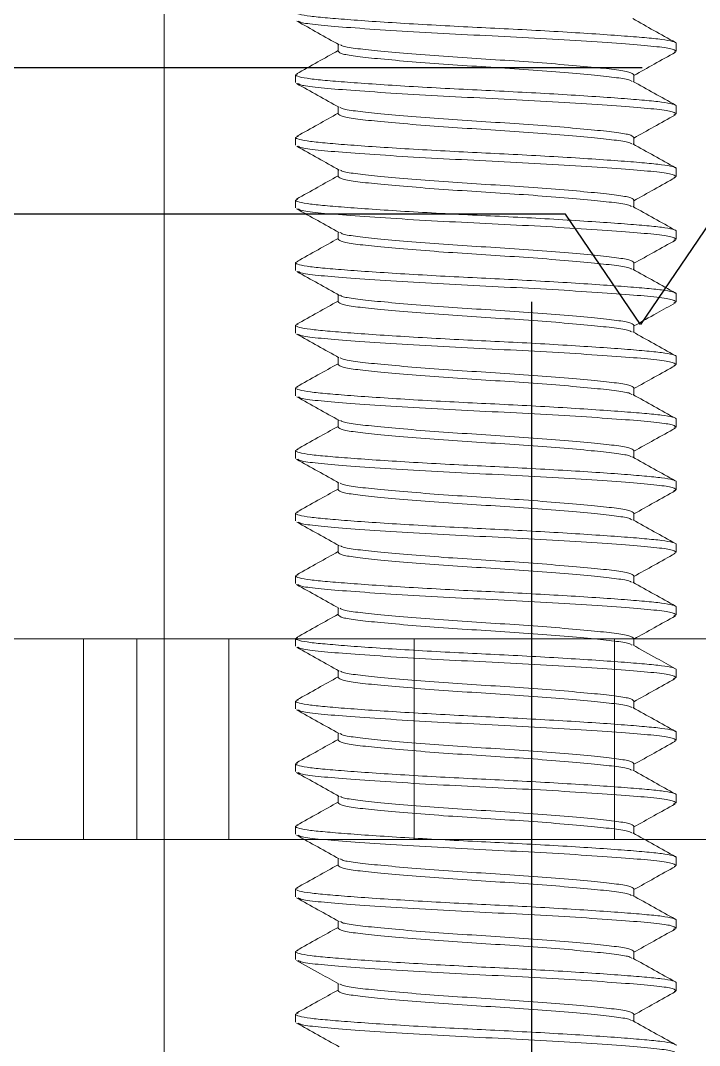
# Model space of a CAD drawing. Extents: x -82 to 113, y -82 to 93.
# Drawn here: x 27.771 to 28.11, y 70.631 to 71.142 of the extents above; entities that cross this region are included whole.
import ezdxf

# ---------------------------------------------------------------- set-up
doc = ezdxf.new("R2010")
doc.units = 0
doc.header["$MEASUREMENT"] = 0
for name, pattern in [('CENTER', [2, 1.25, -0.25, 0.25, -0.25]), ('HIDDEN', [0.375, 0.25, -0.125]), ('TRAZO_Y_PUNTO', [1, 0.5, -0.25, 0, -0.25])]:
    doc.linetypes.add(name, pattern=pattern)
doc.layers.get('0').update_dxf_attribs({"linetype": 'CONTINUOUS'})
for name, color, linetype in [('Ballons', 7, 'CONTINUOUS'), ('Cen', 1, 'CENTER'), ('DIM', 7, 'CONTINUOUS'), ('VENT', 5, 'CONTINUOUS')]:
    doc.layers.add(name, color=color, linetype=linetype)

# ---------------------------------------------------------------- blocks, each defined once
blk = doc.blocks.new('23203')
at = {"color": 7, "linetype": 'Continuous', "lineweight": 15}
blk.add_line((12.96106, 64.41369), (12.96106, 67.76369), dxfattribs=at)
blk = doc.blocks.new('hdgh')
at = {"color": 3, "linetype": 'TRAZO_Y_PUNTO'}
blk.add_line((1.22561, 0.61013), (2.11532, 0.61013), dxfattribs=at)
at = {"color": 7, "linetype": 'Continuous', "lineweight": 15}
for p, q in [((0.00011, 0.32493), (2.2757, 0.32493)), ((0.10011, 0.22493), (2.2757, 0.22493))]:
    blk.add_line(p, q, dxfattribs=at)
at = {"color": 7, "linetype": 'HIDDEN', "lineweight": 0}
for p, q in [((1.44676, 0.22493), (1.44676, 0.32493)), ((1.47334, 0.22493), (1.47334, 0.32493)), ((1.51926, 0.22493), (1.51926, 0.32493)), ((1.61176, 0.22493), (1.61176, 0.32493)), ((1.71176, 0.22493), (1.71176, 0.32493))]:
    blk.add_line(p, q, dxfattribs=at)
at = {"layer": 'Cen'}
blk.add_line((1.67047, 0.49322), (1.67047, -0.41224), dxfattribs=at)
blk = doc.blocks.new('25342')
at = {"color": 7, "linetype": 'Continuous', "lineweight": 15}
for p, q in [((1.55859, 0.095), (1.55814, 0.09388)), ((1.5625, 0.095), (1.55859, 0.095)), ((1.58984, 0.095), (1.58929, 0.09365)), ((1.59375, 0.095), (1.58984, 0.095)), ((1.62109, 0.095), (1.62063, 0.09388)), ((1.625, 0.095), (1.62109, 0.095)), ((1.65234, 0.095), (1.6518, 0.09366)), ((1.65625, 0.095), (1.65234, 0.095)), ((1.68359, 0.095), (1.68313, 0.09386)), ((1.6875, 0.095), (1.68359, 0.095)), ((1.71484, 0.095), (1.7143, 0.09367)), ((1.71875, 0.095), (1.71484, 0.095)), ((1.74609, 0.095), (1.74562, 0.09384)), ((1.75, 0.095), (1.74609, 0.095)), ((1.77734, 0.095), (1.77681, 0.0937)), ((1.78125, 0.095), (1.77734, 0.095)), ((1.80859, 0.095), (1.80811, 0.09381)), ((1.8125, 0.095), (1.80859, 0.095)), ((1.83984, 0.095), (1.83932, 0.09373)), ((1.84375, 0.095), (1.83984, 0.095)), ((1.87109, 0.095), (1.87059, 0.09378)), ((1.875, 0.095), (1.87109, 0.095)), ((1.90234, 0.095), (1.90184, 0.09377)), ((1.90625, 0.095), (1.90234, 0.095)), ((1.93359, 0.095), (1.93308, 0.09374)), ((1.9375, 0.095), (1.93359, 0.095)), ((1.96484, 0.095), (1.96436, 0.09381)), ((1.96875, 0.095), (1.96484, 0.095)), ((1.99609, 0.095), (1.99556, 0.09371)), ((2, 0.095), (1.99609, 0.095)), ((2.02734, 0.095), (2.02687, 0.09385)), ((2.03125, 0.095), (2.02734, 0.095)), ((1.54688, 0.07386), (1.5433, 0.07386)), ((1.57813, 0.07386), (1.57454, 0.07386)), ((1.60938, 0.07386), (1.6058, 0.07386)), ((1.64062, 0.07386), (1.63705, 0.07386)), ((1.67187, 0.07386), (1.6683, 0.07386)), ((1.70312, 0.07386), (1.69955, 0.07386)), ((1.73437, 0.07386), (1.7308, 0.07386)), ((1.76563, 0.07386), (1.76205, 0.07386)), ((1.79688, 0.07386), (1.79329, 0.07386)), ((1.82813, 0.07386), (1.82454, 0.07386)), ((1.85938, 0.07386), (1.85579, 0.07386)), ((1.89062, 0.07386), (1.88705, 0.07386)), ((1.92187, 0.07386), (1.9183, 0.07386)), ((1.95312, 0.07386), (1.94955, 0.07386)), ((1.98437, 0.07386), (1.9808, 0.07386)), ((2.01563, 0.07386), (2.01205, 0.07386)), ((1.55859, -0.07386), (1.56217, -0.07386)), ((1.58984, -0.07386), (1.59342, -0.07386)), ((1.62109, -0.07386), (1.62467, -0.07386)), ((1.65234, -0.07386), (1.65592, -0.07386)), ((1.68359, -0.07386), (1.68717, -0.07386)), ((1.71484, -0.07386), (1.71842, -0.07386)), ((1.74609, -0.07386), (1.74967, -0.07386)), ((1.77734, -0.07386), (1.78092, -0.07386)), ((1.80859, -0.07386), (1.81217, -0.07386)), ((1.83984, -0.07386), (1.84342, -0.07386)), ((1.87109, -0.07386), (1.87467, -0.07386)), ((1.90234, -0.07386), (1.90592, -0.07386)), ((1.93359, -0.07386), (1.93717, -0.07386)), ((1.96484, -0.07386), (1.96842, -0.07386)), ((1.99609, -0.07386), (1.99967, -0.07386)), ((2.02734, -0.07386), (2.03092, -0.07386)), ((1.54297, -0.095), (1.54688, -0.095)), ((1.5474, -0.09372), (1.54688, -0.095)), ((1.57422, -0.095), (1.57812, -0.095)), ((1.57863, -0.09376), (1.57812, -0.095)), ((1.60547, -0.095), (1.60938, -0.095)), ((1.60986, -0.09381), (1.60938, -0.095)), ((1.63672, -0.095), (1.64063, -0.095)), ((1.64116, -0.09369), (1.64063, -0.095)), ((1.66797, -0.095), (1.67187, -0.095)), ((1.67234, -0.09387), (1.67187, -0.095)), ((1.69922, -0.095), (1.70313, -0.095)), ((1.70368, -0.09365), (1.70313, -0.095)), ((1.73047, -0.095), (1.73437, -0.095)), ((1.73484, -0.09387), (1.73437, -0.095)), ((1.76172, -0.095), (1.76562, -0.095)), ((1.76617, -0.09367), (1.76562, -0.095)), ((1.79297, -0.095), (1.79688, -0.095)), ((1.79735, -0.09383), (1.79688, -0.095)), ((1.82422, -0.095), (1.82812, -0.095)), ((1.82864, -0.09373), (1.82812, -0.095)), ((1.85547, -0.095), (1.85937, -0.095)), ((1.85989, -0.09375), (1.85937, -0.095)), ((1.88672, -0.095), (1.89063, -0.095)), ((1.89111, -0.09382), (1.89063, -0.095)), ((1.91797, -0.095), (1.92187, -0.095)), ((1.92241, -0.09368), (1.92187, -0.095)), ((1.94922, -0.095), (1.95313, -0.095)), ((1.95359, -0.09388), (1.95313, -0.095)), ((1.98047, -0.095), (1.98438, -0.095)), ((1.98493, -0.09365), (1.98438, -0.095)), ((2.01172, -0.095), (2.01562, -0.095)), ((2.01609, -0.09387), (2.01562, -0.095))]:
    blk.add_line(p, q, dxfattribs=at)
for points, knots in [([(1.54247, -0.09379), (1.54218, -0.09331), (1.54143, -0.09212), (1.54037, -0.08302), (1.53914, -0.0681), (1.53776, -0.04805), (1.53638, -0.02473), (1.53516, 0), (1.53393, 0.02473), (1.53255, 0.04806), (1.53117, 0.06807), (1.52995, 0.08311), (1.52872, 0.09307), (1.52781, 0.09435), (1.52734, 0.095)], [0, 0, 0, 0, 0.05586, 0.140329, 0.224797, 0.312263, 0.399728, 0.484197, 0.568666, 0.656131, 0.743597, 0.828066, 0.912534, 1, 1, 1, 1]), ([(1.54688, -0.095), (1.54618, -0.095), (1.54548, -0.09235), (1.54455, -0.08526), (1.54428, -0.08246), (1.54369, -0.07578), (1.54337, -0.07188), (1.54238, -0.05868), (1.54166, -0.04782), (1.54028, -0.02438), (1.53963, -0.01188), (1.5385, 0.01187), (1.53784, 0.02438), (1.53646, 0.04782), (1.53575, 0.05868), (1.53476, 0.07188), (1.53444, 0.07578), (1.53385, 0.08246), (1.53357, 0.08526), (1.53264, 0.09235), (1.53195, 0.095), (1.53125, 0.095)], [0, 0, 0, 0, 0.125, 0.125, 0.1875, 0.1875, 0.25, 0.25, 0.375, 0.375, 0.5, 0.5, 0.625, 0.625, 0.75, 0.75, 0.8125, 0.8125, 0.875, 0.875, 1, 1, 1, 1]), ([(1.54366, 0.0732), (1.54168, 0.07674), (1.53772, 0.08383), (1.53377, 0.09093), (1.53179, 0.09448)], [0, 0, 0, 0, 0.499681, 1, 1, 1, 1]), ([(1.55814, 0.09463), (1.55616, 0.09109), (1.5523, 0.08416), (1.54844, 0.07724), (1.54655, 0.07386)], [0, 0, 0, 0, 0.5120066, 1, 1, 1, 1]), ([(1.57371, -0.09376), (1.57342, -0.09328), (1.57268, -0.09209), (1.57162, -0.08302), (1.57039, -0.0681), (1.56901, -0.04805), (1.56763, -0.02473), (1.56641, 0), (1.56518, 0.02473), (1.5638, 0.04806), (1.56242, 0.06807), (1.5612, 0.08311), (1.55997, 0.09307), (1.55906, 0.09435), (1.55859, 0.095)], [0, 0, 0, 0, 0.055026, 0.139569, 0.224113, 0.311655, 0.399198, 0.483742, 0.568285, 0.655828, 0.743371, 0.827914, 0.912457, 1, 1, 1, 1]), ([(1.57812, -0.095), (1.57743, -0.095), (1.57673, -0.09235), (1.5758, -0.08526), (1.57553, -0.08246), (1.57494, -0.07578), (1.57462, -0.07188), (1.57363, -0.05868), (1.57291, -0.04782), (1.57153, -0.02438), (1.57088, -0.01188), (1.56975, 0.01187), (1.56909, 0.02438), (1.56771, 0.04782), (1.567, 0.05868), (1.56601, 0.07188), (1.56569, 0.07578), (1.5651, 0.08246), (1.56482, 0.08526), (1.56389, 0.09235), (1.5632, 0.095), (1.5625, 0.095)], [0, 0, 0, 0, 0.125, 0.125, 0.1875, 0.1875, 0.25, 0.25, 0.375, 0.375, 0.5, 0.5, 0.625, 0.625, 0.75, 0.75, 0.8125, 0.8125, 0.875, 0.875, 1, 1, 1, 1]), ([(1.57482, 0.07337), (1.57284, 0.07691), (1.56888, 0.084), (1.56493, 0.09109), (1.56296, 0.09463)], [0, 0, 0, 0, 0.499722, 1, 1, 1, 1]), ([(1.58929, 0.09447), (1.58732, 0.09092), (1.58349, 0.08405), (1.57965, 0.07718), (1.5778, 0.07386)], [0, 0, 0, 0, 0.516294, 1, 1, 1, 1]), ([(1.60496, -0.09375), (1.60467, -0.09328), (1.60393, -0.09209), (1.60287, -0.08302), (1.60164, -0.0681), (1.60026, -0.04805), (1.59888, -0.02473), (1.59766, 0), (1.59643, 0.02473), (1.59505, 0.04806), (1.59367, 0.06807), (1.59245, 0.08311), (1.59122, 0.09307), (1.59031, 0.09435), (1.58984, 0.095)], [0, 0, 0, 0, 0.054973, 0.139521, 0.224069, 0.311617, 0.399165, 0.483713, 0.568261, 0.655808, 0.743356, 0.827904, 0.912452, 1, 1, 1, 1]), ([(1.60938, -0.095), (1.60868, -0.095), (1.60798, -0.09235), (1.60705, -0.08526), (1.60678, -0.08246), (1.60619, -0.07578), (1.60587, -0.07188), (1.60488, -0.05868), (1.60416, -0.04782), (1.60278, -0.02438), (1.60213, -0.01188), (1.601, 0.01187), (1.60034, 0.02438), (1.59896, 0.04782), (1.59825, 0.05868), (1.59726, 0.07188), (1.59694, 0.07578), (1.59635, 0.08246), (1.59607, 0.08526), (1.59514, 0.09235), (1.59445, 0.095), (1.59375, 0.095)], [0, 0, 0, 0, 0.125, 0.125, 0.1875, 0.1875, 0.25, 0.25, 0.375, 0.375, 0.5, 0.5, 0.625, 0.625, 0.75, 0.75, 0.8125, 0.8125, 0.875, 0.875, 1, 1, 1, 1]), ([(1.60616, 0.07321), (1.60418, 0.07675), (1.60022, 0.08383), (1.59628, 0.09092), (1.5943, 0.09447)], [0, 0, 0, 0, 0.499725, 1, 1, 1, 1]), ([(1.62064, 0.09463), (1.61866, 0.09108), (1.6148, 0.08416), (1.61093, 0.07724), (1.60905, 0.07386)], [0, 0, 0, 0, 0.512242, 1, 1, 1, 1]), ([(1.63623, -0.0938), (1.63593, -0.09332), (1.63519, -0.09212), (1.63412, -0.08302), (1.63289, -0.0681), (1.63151, -0.04805), (1.63013, -0.02473), (1.62891, 0), (1.62768, 0.02473), (1.6263, 0.04806), (1.62492, 0.06807), (1.6237, 0.08311), (1.62247, 0.09307), (1.62156, 0.09435), (1.62109, 0.095)], [0, 0, 0, 0, 0.0561147, 0.1405606, 0.2250065, 0.3124485, 0.3998904, 0.4843364, 0.5687823, 0.6562242, 0.7436662, 0.8281121, 0.912558, 1, 1, 1, 1]), ([(1.64063, -0.095), (1.63993, -0.095), (1.63923, -0.09235), (1.6383, -0.08526), (1.63803, -0.08246), (1.63744, -0.07578), (1.63712, -0.07188), (1.63613, -0.05868), (1.63541, -0.04782), (1.63403, -0.02438), (1.63338, -0.01188), (1.63225, 0.01187), (1.63159, 0.02438), (1.63021, 0.04782), (1.6295, 0.05868), (1.62851, 0.07188), (1.62819, 0.07578), (1.6276, 0.08246), (1.62732, 0.08526), (1.62639, 0.09235), (1.6257, 0.095), (1.625, 0.095)], [0, 0, 0, 0, 0.125, 0.125, 0.1875, 0.1875, 0.25, 0.25, 0.375, 0.375, 0.5, 0.5, 0.625, 0.625, 0.75, 0.75, 0.8125, 0.8125, 0.875, 0.875, 1, 1, 1, 1]), ([(1.63733, 0.07334), (1.63536, 0.07689), (1.6314, 0.08398), (1.62744, 0.09107), (1.62547, 0.09462)], [0, 0, 0, 0, 0.499686, 1, 1, 1, 1]), ([(1.6518, 0.09447), (1.64982, 0.09093), (1.64599, 0.08405), (1.64216, 0.07718), (1.6403, 0.07386)], [0, 0, 0, 0, 0.515855, 1, 1, 1, 1]), ([(1.66744, -0.09372), (1.66716, -0.09325), (1.66642, -0.09206), (1.66537, -0.08302), (1.66414, -0.0681), (1.66276, -0.04805), (1.66138, -0.02473), (1.66016, 0), (1.65893, 0.02473), (1.65755, 0.04806), (1.65617, 0.06807), (1.65495, 0.08311), (1.65372, 0.09307), (1.65281, 0.09435), (1.65234, 0.095)], [0, 0, 0, 0, 0.0541, 0.138726, 0.223353, 0.310981, 0.39861, 0.483236, 0.567862, 0.655491, 0.743119, 0.827745, 0.912371, 1, 1, 1, 1]), ([(1.67187, -0.095), (1.67118, -0.095), (1.67048, -0.09235), (1.66955, -0.08526), (1.66928, -0.08246), (1.66869, -0.07578), (1.66837, -0.07188), (1.66738, -0.05868), (1.66666, -0.04782), (1.66528, -0.02438), (1.66463, -0.01188), (1.6635, 0.01187), (1.66284, 0.02438), (1.66146, 0.04782), (1.66075, 0.05868), (1.65976, 0.07188), (1.65944, 0.07578), (1.65885, 0.08246), (1.65857, 0.08526), (1.65764, 0.09235), (1.65695, 0.095), (1.65625, 0.095)], [0, 0, 0, 0, 0.125, 0.125, 0.1875, 0.1875, 0.25, 0.25, 0.375, 0.375, 0.5, 0.5, 0.625, 0.625, 0.75, 0.75, 0.8125, 0.8125, 0.875, 0.875, 1, 1, 1, 1]), ([(1.66863, 0.07325), (1.66666, 0.07679), (1.66271, 0.08387), (1.65876, 0.09095), (1.65679, 0.0945)], [0, 0, 0, 0, 0.499759, 1, 1, 1, 1]), ([(1.68313, 0.09462), (1.68115, 0.09107), (1.6773, 0.08415), (1.67343, 0.07723), (1.67155, 0.07386)], [0, 0, 0, 0, 0.512645, 1, 1, 1, 1]), ([(1.69874, -0.09384), (1.69844, -0.09335), (1.69769, -0.09215), (1.69662, -0.08303), (1.69539, -0.0681), (1.69401, -0.04805), (1.69263, -0.02473), (1.69141, 0), (1.69018, 0.02473), (1.6888, 0.04806), (1.68742, 0.06807), (1.6862, 0.08311), (1.68497, 0.09307), (1.68406, 0.09435), (1.68359, 0.095)], [0, 0, 0, 0, 0.0570385, 0.1414018, 0.2257651, 0.3131214, 0.4004778, 0.4848411, 0.5692044, 0.6565607, 0.7439171, 0.8282804, 0.9126436, 1, 1, 1, 1]), ([(1.70313, -0.095), (1.70243, -0.095), (1.70173, -0.09235), (1.7008, -0.08526), (1.70053, -0.08246), (1.69994, -0.07578), (1.69962, -0.07188), (1.69863, -0.05868), (1.69791, -0.04782), (1.69653, -0.02438), (1.69588, -0.01188), (1.69475, 0.01187), (1.69409, 0.02438), (1.69271, 0.04782), (1.692, 0.05868), (1.69101, 0.07188), (1.69069, 0.07578), (1.6901, 0.08246), (1.68982, 0.08526), (1.68889, 0.09235), (1.6882, 0.095), (1.6875, 0.095)], [0, 0, 0, 0, 0.125, 0.125, 0.1875, 0.1875, 0.25, 0.25, 0.375, 0.375, 0.5, 0.5, 0.625, 0.625, 0.75, 0.75, 0.8125, 0.8125, 0.875, 0.875, 1, 1, 1, 1]), ([(1.69987, 0.07329), (1.69789, 0.07683), (1.69392, 0.08393), (1.68997, 0.09102), (1.68799, 0.09458)], [0, 0, 0, 0, 0.499662, 1, 1, 1, 1]), ([(1.7143, 0.09448), (1.71233, 0.09094), (1.70849, 0.08406), (1.70466, 0.07719), (1.7028, 0.07386)], [0, 0, 0, 0, 0.515411, 1, 1, 1, 1]), ([(1.72993, -0.09369), (1.72965, -0.09323), (1.72892, -0.09204), (1.72787, -0.08301), (1.72664, -0.0681), (1.72526, -0.04805), (1.72388, -0.02473), (1.72266, 0), (1.72143, 0.02473), (1.72005, 0.04806), (1.71867, 0.06807), (1.71745, 0.08311), (1.71622, 0.09307), (1.71531, 0.09435), (1.71484, 0.095)], [0, 0, 0, 0, 0.053354, 0.138047, 0.22274, 0.310437, 0.398135, 0.482828, 0.567521, 0.655219, 0.742916, 0.827609, 0.912302, 1, 1, 1, 1]), ([(1.73437, -0.095), (1.73368, -0.095), (1.73298, -0.09235), (1.73205, -0.08526), (1.73178, -0.08246), (1.73119, -0.07578), (1.73087, -0.07188), (1.72988, -0.05868), (1.72916, -0.04782), (1.72778, -0.02438), (1.72713, -0.01188), (1.726, 0.01187), (1.72534, 0.02438), (1.72396, 0.04782), (1.72325, 0.05868), (1.72226, 0.07188), (1.72194, 0.07578), (1.72135, 0.08246), (1.72107, 0.08526), (1.72014, 0.09235), (1.71945, 0.095), (1.71875, 0.095)], [0, 0, 0, 0, 0.125, 0.125, 0.1875, 0.1875, 0.25, 0.25, 0.375, 0.375, 0.5, 0.5, 0.625, 0.625, 0.75, 0.75, 0.8125, 0.8125, 0.875, 0.875, 1, 1, 1, 1]), ([(1.7311, 0.07332), (1.72887, 0.0773), (1.72492, 0.08438), (1.72098, 0.09146), (1.71925, 0.09456)], [0, 0, 0, 0, 0.562532, 1, 1, 1, 1]), ([(1.74562, 0.09461), (1.74364, 0.09106), (1.73979, 0.08414), (1.73593, 0.07723), (1.73405, 0.07386)], [0, 0, 0, 0, 0.513181, 1, 1, 1, 1]), ([(1.76125, -0.09386), (1.76095, -0.09338), (1.76019, -0.09217), (1.75912, -0.08303), (1.75789, -0.0681), (1.75651, -0.04805), (1.75513, -0.02473), (1.75391, 0), (1.75268, 0.02473), (1.7513, 0.04806), (1.74992, 0.06807), (1.7487, 0.08311), (1.74747, 0.09307), (1.74656, 0.09435), (1.74609, 0.095)], [0, 0, 0, 0, 0.057688, 0.141993, 0.226298, 0.313594, 0.400891, 0.485196, 0.569501, 0.656797, 0.744093, 0.828399, 0.912704, 1, 1, 1, 1]), ([(1.76562, -0.095), (1.76493, -0.095), (1.76423, -0.09235), (1.7633, -0.08526), (1.76303, -0.08246), (1.76244, -0.07578), (1.76212, -0.07188), (1.76113, -0.05868), (1.76041, -0.04782), (1.75903, -0.02438), (1.75838, -0.01188), (1.75725, 0.01187), (1.75659, 0.02438), (1.75521, 0.04782), (1.7545, 0.05868), (1.75351, 0.07188), (1.75319, 0.07578), (1.7526, 0.08246), (1.75232, 0.08526), (1.75139, 0.09235), (1.7507, 0.095), (1.75, 0.095)], [0, 0, 0, 0, 0.125, 0.125, 0.1875, 0.1875, 0.25, 0.25, 0.375, 0.375, 0.5, 0.5, 0.625, 0.625, 0.75, 0.75, 0.8125, 0.8125, 0.875, 0.875, 1, 1, 1, 1]), ([(1.7624, 0.07323), (1.76042, 0.07677), (1.75646, 0.08387), (1.7525, 0.09097), (1.75052, 0.09452)], [0, 0, 0, 0, 0.499658, 1, 1, 1, 1]), ([(1.77681, 0.0945), (1.77484, 0.09096), (1.771, 0.08407), (1.76716, 0.0772), (1.7653, 0.07386)], [0, 0, 0, 0, 0.5147947, 1, 1, 1, 1]), ([(1.79242, -0.09367), (1.79214, -0.09321), (1.79142, -0.09202), (1.79037, -0.08301), (1.78914, -0.0681), (1.78776, -0.04805), (1.78638, -0.02473), (1.78516, 0), (1.78393, 0.02473), (1.78255, 0.04806), (1.78117, 0.06807), (1.77995, 0.08311), (1.77872, 0.09307), (1.77781, 0.09435), (1.77734, 0.095)], [0, 0, 0, 0, 0.0528, 0.137543, 0.222285, 0.310034, 0.397783, 0.482526, 0.567268, 0.655017, 0.742766, 0.827509, 0.912251, 1, 1, 1, 1]), ([(1.79688, -0.095), (1.79618, -0.095), (1.79548, -0.09235), (1.79455, -0.08526), (1.79428, -0.08246), (1.79369, -0.07578), (1.79337, -0.07188), (1.79238, -0.05868), (1.79166, -0.04782), (1.79028, -0.02438), (1.78963, -0.01188), (1.7885, 0.01187), (1.78784, 0.02438), (1.78646, 0.04782), (1.78575, 0.05868), (1.78476, 0.07188), (1.78444, 0.07578), (1.78385, 0.08246), (1.78357, 0.08526), (1.78264, 0.09235), (1.78195, 0.095), (1.78125, 0.095)], [0, 0, 0, 0, 0.125, 0.125, 0.1875, 0.1875, 0.25, 0.25, 0.375, 0.375, 0.5, 0.5, 0.625, 0.625, 0.75, 0.75, 0.8125, 0.8125, 0.875, 0.875, 1, 1, 1, 1]), ([(1.79357, 0.07337), (1.79159, 0.0769), (1.78764, 0.08399), (1.78369, 0.09107), (1.78172, 0.09461)], [0, 0, 0, 0, 0.499755, 1, 1, 1, 1]), ([(1.80811, 0.09459), (1.80613, 0.09104), (1.80228, 0.08413), (1.79842, 0.07722), (1.79655, 0.07386)], [0, 0, 0, 0, 0.5138232, 1, 1, 1, 1]), ([(1.82376, -0.09388), (1.82345, -0.09339), (1.8227, -0.09218), (1.82162, -0.08303), (1.82039, -0.0681), (1.81901, -0.04805), (1.81763, -0.02473), (1.81641, 0), (1.81518, 0.02473), (1.8138, 0.04806), (1.81242, 0.06807), (1.8112, 0.08311), (1.80997, 0.09307), (1.80906, 0.09435), (1.80859, 0.095)], [0, 0, 0, 0, 0.058057, 0.142329, 0.226601, 0.313863, 0.401125, 0.485397, 0.569669, 0.656932, 0.744194, 0.828466, 0.912738, 1, 1, 1, 1]), ([(1.82812, -0.095), (1.82743, -0.095), (1.82673, -0.09235), (1.8258, -0.08526), (1.82553, -0.08246), (1.82494, -0.07578), (1.82462, -0.07188), (1.82363, -0.05868), (1.82291, -0.04782), (1.82153, -0.02438), (1.82088, -0.01188), (1.81975, 0.01187), (1.81909, 0.02438), (1.81771, 0.04782), (1.817, 0.05868), (1.81601, 0.07188), (1.81569, 0.07578), (1.8151, 0.08246), (1.81482, 0.08526), (1.81389, 0.09235), (1.8132, 0.095), (1.8125, 0.095)], [0, 0, 0, 0, 0.125, 0.125, 0.1875, 0.1875, 0.25, 0.25, 0.375, 0.375, 0.5, 0.5, 0.625, 0.625, 0.75, 0.75, 0.8125, 0.8125, 0.875, 0.875, 1, 1, 1, 1]), ([(1.82491, 0.0732), (1.82294, 0.07674), (1.81898, 0.08383), (1.81502, 0.09092), (1.81305, 0.09447)], [0, 0, 0, 0, 0.4996859, 1, 1, 1, 1]), ([(1.83932, 0.09452), (1.83735, 0.09098), (1.83351, 0.08409), (1.82967, 0.0772), (1.8278, 0.07386)], [0, 0, 0, 0, 0.514038, 1, 1, 1, 1]), ([(1.85492, -0.09365), (1.85464, -0.0932), (1.85392, -0.09201), (1.85287, -0.08301), (1.85164, -0.0681), (1.85026, -0.04805), (1.84888, -0.02473), (1.84766, 0), (1.84643, 0.02473), (1.84505, 0.04806), (1.84367, 0.06807), (1.84245, 0.08311), (1.84122, 0.09307), (1.84031, 0.09435), (1.83984, 0.095)], [0, 0, 0, 0, 0.052498, 0.137268, 0.222037, 0.309814, 0.397591, 0.482361, 0.56713, 0.654907, 0.742684, 0.827454, 0.912223, 1, 1, 1, 1]), ([(1.85937, -0.095), (1.85868, -0.095), (1.85798, -0.09235), (1.85705, -0.08526), (1.85678, -0.08246), (1.85619, -0.07578), (1.85587, -0.07188), (1.85488, -0.05868), (1.85416, -0.04782), (1.85278, -0.02438), (1.85213, -0.01188), (1.851, 0.01187), (1.85034, 0.02438), (1.84896, 0.04782), (1.84825, 0.05868), (1.84726, 0.07188), (1.84694, 0.07578), (1.84635, 0.08246), (1.84607, 0.08526), (1.84514, 0.09235), (1.84445, 0.095), (1.84375, 0.095)], [0, 0, 0, 0, 0.125, 0.125, 0.1875, 0.1875, 0.25, 0.25, 0.375, 0.375, 0.5, 0.5, 0.625, 0.625, 0.75, 0.75, 0.8125, 0.8125, 0.875, 0.875, 1, 1, 1, 1]), ([(1.85607, 0.07337), (1.85409, 0.07691), (1.85013, 0.084), (1.84618, 0.09109), (1.84421, 0.09463)], [0, 0, 0, 0, 0.499718, 1, 1, 1, 1]), ([(1.87059, 0.09456), (1.86862, 0.09101), (1.86477, 0.08411), (1.86092, 0.07721), (1.85905, 0.07386)], [0, 0, 0, 0, 0.51452, 1, 1, 1, 1]), ([(1.88626, -0.09388), (1.88595, -0.09339), (1.8852, -0.09219), (1.88412, -0.08303), (1.88289, -0.0681), (1.88151, -0.04805), (1.88013, -0.02473), (1.87891, 0), (1.87768, 0.02473), (1.8763, 0.04806), (1.87492, 0.06807), (1.8737, 0.08311), (1.87247, 0.09307), (1.87156, 0.09435), (1.87109, 0.095)], [0, 0, 0, 0, 0.058147, 0.142411, 0.226675, 0.313929, 0.401183, 0.485447, 0.569711, 0.656964, 0.744218, 0.828482, 0.912746, 1, 1, 1, 1]), ([(1.89063, -0.095), (1.88993, -0.095), (1.88923, -0.09235), (1.8883, -0.08526), (1.88803, -0.08246), (1.88744, -0.07578), (1.88712, -0.07188), (1.88613, -0.05868), (1.88541, -0.04782), (1.88403, -0.02438), (1.88338, -0.01188), (1.88225, 0.01187), (1.88159, 0.02438), (1.88021, 0.04782), (1.8795, 0.05868), (1.87851, 0.07188), (1.87819, 0.07578), (1.8776, 0.08246), (1.87732, 0.08526), (1.87639, 0.09235), (1.8757, 0.095), (1.875, 0.095)], [0, 0, 0, 0, 0.125, 0.125, 0.1875, 0.1875, 0.25, 0.25, 0.375, 0.375, 0.5, 0.5, 0.625, 0.625, 0.75, 0.75, 0.8125, 0.8125, 0.875, 0.875, 1, 1, 1, 1]), ([(1.8874, 0.07322), (1.88543, 0.07675), (1.88147, 0.08384), (1.87752, 0.09093), (1.87555, 0.09447)], [0, 0, 0, 0, 0.499732, 1, 1, 1, 1]), ([(1.90184, 0.09455), (1.90011, 0.09146), (1.89627, 0.08456), (1.89242, 0.07766), (1.8903, 0.07386)], [0, 0, 0, 0, 0.4488359, 1, 1, 1, 1]), ([(1.91742, -0.09365), (1.91714, -0.0932), (1.91642, -0.09201), (1.91537, -0.08301), (1.91414, -0.0681), (1.91276, -0.04805), (1.91138, -0.02473), (1.91016, 0), (1.90893, 0.02473), (1.90755, 0.04806), (1.90617, 0.06807), (1.90495, 0.08311), (1.90372, 0.09307), (1.90281, 0.09435), (1.90234, 0.095)], [0, 0, 0, 0, 0.052497, 0.137267, 0.222036, 0.309813, 0.397591, 0.48236, 0.56713, 0.654907, 0.742684, 0.827453, 0.912223, 1, 1, 1, 1]), ([(1.92187, -0.095), (1.92118, -0.095), (1.92048, -0.09235), (1.91955, -0.08526), (1.91928, -0.08246), (1.91869, -0.07578), (1.91837, -0.07188), (1.91738, -0.05868), (1.91666, -0.04782), (1.91528, -0.02438), (1.91463, -0.01188), (1.9135, 0.01187), (1.91284, 0.02438), (1.91146, 0.04782), (1.91075, 0.05868), (1.90976, 0.07188), (1.90944, 0.07578), (1.90885, 0.08246), (1.90857, 0.08526), (1.90764, 0.09235), (1.90695, 0.095), (1.90625, 0.095)], [0, 0, 0, 0, 0.125, 0.125, 0.1875, 0.1875, 0.25, 0.25, 0.375, 0.375, 0.5, 0.5, 0.625, 0.625, 0.75, 0.75, 0.8125, 0.8125, 0.875, 0.875, 1, 1, 1, 1]), ([(1.91859, 0.07334), (1.91661, 0.07688), (1.91265, 0.08397), (1.9087, 0.09107), (1.90672, 0.09461)], [0, 0, 0, 0, 0.499684, 1, 1, 1, 1]), ([(1.93308, 0.09454), (1.9311, 0.09098), (1.92726, 0.08409), (1.92341, 0.0772), (1.92155, 0.07386)], [0, 0, 0, 0, 0.515214, 1, 1, 1, 1]), ([(1.94876, -0.09388), (1.94845, -0.09338), (1.9477, -0.09218), (1.94662, -0.08303), (1.94539, -0.0681), (1.94401, -0.04805), (1.94263, -0.02473), (1.94141, 0), (1.94018, 0.02473), (1.9388, 0.04806), (1.93742, 0.06807), (1.9362, 0.08311), (1.93497, 0.09307), (1.93406, 0.09435), (1.93359, 0.095)], [0, 0, 0, 0, 0.0579711, 0.1422509, 0.2265308, 0.3138007, 0.4010707, 0.4853506, 0.5696304, 0.6569004, 0.7441703, 0.8284502, 0.91273, 1, 1, 1, 1]), ([(1.95313, -0.095), (1.95243, -0.095), (1.95173, -0.09235), (1.9508, -0.08526), (1.95053, -0.08246), (1.94994, -0.07578), (1.94962, -0.07188), (1.94863, -0.05868), (1.94791, -0.04782), (1.94653, -0.02438), (1.94588, -0.01188), (1.94475, 0.01187), (1.94409, 0.02438), (1.94271, 0.04782), (1.942, 0.05868), (1.94101, 0.07188), (1.94069, 0.07578), (1.9401, 0.08246), (1.93982, 0.08526), (1.93889, 0.09235), (1.9382, 0.095), (1.9375, 0.095)], [0, 0, 0, 0, 0.125, 0.125, 0.1875, 0.1875, 0.25, 0.25, 0.375, 0.375, 0.5, 0.5, 0.625, 0.625, 0.75, 0.75, 0.8125, 0.8125, 0.875, 0.875, 1, 1, 1, 1]), ([(1.94988, 0.07326), (1.9479, 0.0768), (1.94395, 0.08388), (1.94001, 0.09096), (1.93803, 0.0945)], [0, 0, 0, 0, 0.499762, 1, 1, 1, 1]), ([(1.96436, 0.09459), (1.96238, 0.09104), (1.95853, 0.08413), (1.95468, 0.07723), (1.9528, 0.07386)], [0, 0, 0, 0, 0.512595, 1, 1, 1, 1]), ([(1.97992, -0.09366), (1.97964, -0.09321), (1.97892, -0.09202), (1.97787, -0.08301), (1.97664, -0.0681), (1.97526, -0.04805), (1.97388, -0.02473), (1.97266, 0), (1.97143, 0.02473), (1.97005, 0.04806), (1.96867, 0.06807), (1.96745, 0.08311), (1.96622, 0.09307), (1.96531, 0.09435), (1.96484, 0.095)], [0, 0, 0, 0, 0.052766, 0.137511, 0.222257, 0.310009, 0.397761, 0.482507, 0.567252, 0.655004, 0.742757, 0.827502, 0.912248, 1, 1, 1, 1]), ([(1.98438, -0.095), (1.98368, -0.095), (1.98298, -0.09235), (1.98205, -0.08526), (1.98178, -0.08246), (1.98119, -0.07578), (1.98087, -0.07188), (1.97988, -0.05868), (1.97916, -0.04782), (1.97778, -0.02438), (1.97713, -0.01188), (1.976, 0.01187), (1.97534, 0.02438), (1.97396, 0.04782), (1.97325, 0.05868), (1.97226, 0.07188), (1.97194, 0.07578), (1.97135, 0.08246), (1.97107, 0.08526), (1.97014, 0.09235), (1.96945, 0.095), (1.96875, 0.095)], [0, 0, 0, 0, 0.125, 0.125, 0.1875, 0.1875, 0.25, 0.25, 0.375, 0.375, 0.5, 0.5, 0.625, 0.625, 0.75, 0.75, 0.8125, 0.8125, 0.875, 0.875, 1, 1, 1, 1]), ([(1.98112, 0.07328), (1.97914, 0.07682), (1.97518, 0.08392), (1.97122, 0.09102), (1.96925, 0.09457)], [0, 0, 0, 0, 0.49966, 1, 1, 1, 1]), ([(1.99557, 0.09451), (1.99359, 0.09096), (1.98975, 0.08407), (1.98591, 0.07719), (1.98405, 0.07386)], [0, 0, 0, 0, 0.515806, 1, 1, 1, 1]), ([(2.01125, -0.09386), (2.01095, -0.09337), (2.01019, -0.09217), (2.00912, -0.08303), (2.00789, -0.0681), (2.00651, -0.04805), (2.00513, -0.02473), (2.00391, 0), (2.00268, 0.02473), (2.0013, 0.04806), (1.99992, 0.06807), (1.9987, 0.08311), (1.99747, 0.09307), (1.99656, 0.09435), (1.99609, 0.095)], [0, 0, 0, 0, 0.057553, 0.14187, 0.226187, 0.313496, 0.400805, 0.485122, 0.569439, 0.656748, 0.744057, 0.828374, 0.912691, 1, 1, 1, 1]), ([(2.01562, -0.095), (2.01493, -0.095), (2.01423, -0.09235), (2.0133, -0.08526), (2.01303, -0.08246), (2.01244, -0.07578), (2.01212, -0.07188), (2.01113, -0.05868), (2.01041, -0.04782), (2.00903, -0.02438), (2.00838, -0.01188), (2.00725, 0.01187), (2.00659, 0.02438), (2.00521, 0.04782), (2.0045, 0.05868), (2.00351, 0.07188), (2.00319, 0.07578), (2.0026, 0.08246), (2.00232, 0.08526), (2.00139, 0.09235), (2.0007, 0.095), (2, 0.095)], [0, 0, 0, 0, 0.125, 0.125, 0.1875, 0.1875, 0.25, 0.25, 0.375, 0.375, 0.5, 0.5, 0.625, 0.625, 0.75, 0.75, 0.8125, 0.8125, 0.875, 0.875, 1, 1, 1, 1]), ([(2.01234, 0.07333), (2.01037, 0.07687), (2.00642, 0.08394), (2.00247, 0.09102), (2.0005, 0.09457)], [0, 0, 0, 0, 0.499778, 1, 1, 1, 1]), ([(2.02687, 0.09461), (2.0249, 0.09107), (2.02104, 0.08415), (2.01718, 0.07723), (2.0153, 0.07386)], [0, 0, 0, 0, 0.512184, 1, 1, 1, 1]), ([(2.04243, -0.09368), (2.04215, -0.09322), (2.04142, -0.09203), (2.04037, -0.08301), (2.03914, -0.0681), (2.03776, -0.04805), (2.03638, -0.02473), (2.03516, 0), (2.03393, 0.02473), (2.03255, 0.04806), (2.03117, 0.06807), (2.02995, 0.08311), (2.02872, 0.09307), (2.02781, 0.09435), (2.02734, 0.095)], [0, 0, 0, 0, 0.0531692, 0.1378787, 0.2225881, 0.310303, 0.3980178, 0.4827272, 0.5674367, 0.6551515, 0.7428663, 0.8275757, 0.9122852, 1, 1, 1, 1]), ([(2.04688, -0.095), (2.04618, -0.095), (2.04548, -0.09235), (2.04455, -0.08526), (2.04428, -0.08246), (2.04369, -0.07578), (2.04337, -0.07188), (2.04238, -0.05868), (2.04166, -0.04782), (2.04028, -0.02438), (2.03963, -0.01188), (2.0385, 0.01187), (2.03784, 0.02438), (2.03646, 0.04782), (2.03575, 0.05868), (2.03476, 0.07188), (2.03444, 0.07578), (2.03385, 0.08246), (2.03357, 0.08526), (2.03264, 0.09235), (2.03195, 0.095), (2.03125, 0.095)], [0, 0, 0, 0, 0.125, 0.125, 0.1875, 0.1875, 0.25, 0.25, 0.375, 0.375, 0.5, 0.5, 0.625, 0.625, 0.75, 0.75, 0.8125, 0.8125, 0.875, 0.875, 1, 1, 1, 1]), ([(2.04365, 0.07322), (2.04167, 0.07677), (2.03771, 0.08386), (2.03376, 0.09096), (2.03178, 0.09451)], [0, 0, 0, 0, 0.499663, 1, 1, 1, 1]), ([(1.55859, -0.07386), (1.55813, -0.07335), (1.55722, -0.07236), (1.55599, -0.06461), (1.55476, -0.05292), (1.55339, -0.03736), (1.55201, -0.01923), (1.55078, 0), (1.54956, 0.01923), (1.54818, 0.03736), (1.5468, 0.05295), (1.54557, 0.06451), (1.54456, 0.07134), (1.54389, 0.07224), (1.54366, 0.07255)], [0, 0, 0, 0, 0.088552, 0.17406, 0.259567, 0.348119, 0.436672, 0.522179, 0.607686, 0.696239, 0.784791, 0.870298, 0.955806, 1, 1, 1, 1]), ([(1.56187, -0.07267), (1.56162, -0.07234), (1.56092, -0.07143), (1.5599, -0.06452), (1.55867, -0.05295), (1.55729, -0.03736), (1.55591, -0.01923), (1.55469, 0), (1.55346, 0.01923), (1.55208, 0.03736), (1.5507, 0.05292), (1.54948, 0.06461), (1.54825, 0.07236), (1.54734, 0.07335), (1.54688, 0.07386)], [0, 0, 0, 0, 0.04797, 0.133142, 0.218314, 0.306519, 0.394724, 0.479896, 0.565068, 0.653273, 0.741478, 0.82665, 0.911823, 1, 1, 1, 1]), ([(1.58984, -0.07386), (1.58938, -0.07335), (1.58846, -0.07236), (1.58724, -0.06461), (1.58601, -0.05292), (1.58464, -0.03736), (1.58326, -0.01923), (1.58203, 0), (1.58081, 0.01923), (1.57943, 0.03736), (1.57805, 0.05295), (1.57682, 0.06453), (1.57578, 0.07148), (1.57507, 0.0724), (1.57481, 0.07274)], [0, 0, 0, 0, 0.088001, 0.172977, 0.257952, 0.345954, 0.433955, 0.51893, 0.603906, 0.691907, 0.779908, 0.864884, 0.949859, 1, 1, 1, 1]), ([(1.59309, -0.07261), (1.59285, -0.07229), (1.59216, -0.07138), (1.59115, -0.06452), (1.58992, -0.05295), (1.58854, -0.03736), (1.58716, -0.01923), (1.58594, 0), (1.58471, 0.01923), (1.58333, 0.03736), (1.58195, 0.05292), (1.58073, 0.06461), (1.5795, 0.07236), (1.57859, 0.07335), (1.57813, 0.07386)], [0, 0, 0, 0, 0.0460133, 0.1313601, 0.2167068, 0.3050928, 0.3934788, 0.4788255, 0.5641723, 0.6525583, 0.7409443, 0.826291, 0.9116378, 1, 1, 1, 1]), ([(1.62109, -0.07386), (1.62063, -0.07335), (1.61971, -0.07236), (1.61849, -0.06461), (1.61726, -0.05292), (1.61589, -0.03736), (1.61451, -0.01923), (1.61328, 0), (1.61206, 0.01923), (1.61068, 0.03736), (1.6093, 0.05295), (1.60807, 0.06451), (1.60706, 0.07135), (1.60638, 0.07225), (1.60615, 0.07256)], [0, 0, 0, 0, 0.088508, 0.173985, 0.259461, 0.347982, 0.436503, 0.52198, 0.607457, 0.695977, 0.784498, 0.869975, 0.955452, 1, 1, 1, 1]), ([(1.62439, -0.0727), (1.62413, -0.07237), (1.62343, -0.07145), (1.6224, -0.06453), (1.62117, -0.05295), (1.61979, -0.03736), (1.61841, -0.01923), (1.61719, 0), (1.61596, 0.01923), (1.61458, 0.03736), (1.6132, 0.05292), (1.61198, 0.06461), (1.61075, 0.07236), (1.60984, 0.07335), (1.60938, 0.07386)], [0, 0, 0, 0, 0.048978, 0.134058, 0.219138, 0.307247, 0.395356, 0.480435, 0.565515, 0.653624, 0.741734, 0.826813, 0.911893, 1, 1, 1, 1]), ([(1.65234, -0.07386), (1.65188, -0.07335), (1.65096, -0.07236), (1.64974, -0.06461), (1.64851, -0.05292), (1.64714, -0.03736), (1.64576, -0.01923), (1.64453, 0), (1.64331, 0.01923), (1.64193, 0.03736), (1.64055, 0.05295), (1.63932, 0.06453), (1.63829, 0.07145), (1.63758, 0.07237), (1.63733, 0.07271)], [0, 0, 0, 0, 0.088072, 0.173142, 0.258211, 0.346311, 0.43441, 0.519479, 0.604549, 0.692648, 0.780747, 0.865817, 0.950887, 1, 1, 1, 1]), ([(1.65558, -0.07258), (1.65534, -0.07227), (1.65466, -0.07136), (1.65365, -0.06451), (1.65242, -0.05295), (1.65104, -0.03736), (1.64966, -0.01923), (1.64844, 0), (1.64721, 0.01923), (1.64583, 0.03736), (1.64445, 0.05292), (1.64323, 0.06461), (1.642, 0.07236), (1.64109, 0.07335), (1.64063, 0.07386)], [0, 0, 0, 0, 0.04515, 0.130572, 0.215994, 0.304458, 0.392921, 0.478343, 0.563765, 0.652229, 0.740693, 0.826114, 0.911536, 1, 1, 1, 1]), ([(1.68359, -0.07386), (1.68313, -0.07335), (1.68221, -0.07236), (1.68099, -0.06461), (1.67976, -0.05292), (1.67839, -0.03736), (1.67701, -0.01923), (1.67578, 0), (1.67456, 0.01923), (1.67318, 0.03736), (1.6718, 0.05295), (1.67057, 0.06452), (1.66955, 0.07138), (1.66887, 0.07229), (1.66863, 0.07261)], [0, 0, 0, 0, 0.0883621, 0.1737103, 0.2590586, 0.347446, 0.4358336, 0.5211818, 0.60653, 0.6949176, 0.7833051, 0.8686533, 0.9540016, 1, 1, 1, 1]), ([(1.6869, -0.07272), (1.68664, -0.07239), (1.68593, -0.07147), (1.6849, -0.06453), (1.68367, -0.05295), (1.68229, -0.03736), (1.68091, -0.01923), (1.67969, 0), (1.67846, 0.01923), (1.67708, 0.03736), (1.6757, 0.05292), (1.67448, 0.06461), (1.67325, 0.07236), (1.67234, 0.07335), (1.67187, 0.07386)], [0, 0, 0, 0, 0.049703, 0.134717, 0.219732, 0.307774, 0.395816, 0.48083, 0.565845, 0.653887, 0.741929, 0.826943, 0.911958, 1, 1, 1, 1]), ([(1.71484, -0.07386), (1.71438, -0.07335), (1.71346, -0.07236), (1.71224, -0.06461), (1.71101, -0.05292), (1.70964, -0.03736), (1.70826, -0.01923), (1.70703, 0), (1.70581, 0.01923), (1.70443, 0.03736), (1.70305, 0.05295), (1.70182, 0.06452), (1.7008, 0.07141), (1.7001, 0.07232), (1.69986, 0.07265)], [0, 0, 0, 0, 0.0882625, 0.1735031, 0.2587436, 0.3470195, 0.4352955, 0.520536, 0.6057765, 0.6940525, 0.7823284, 0.8675689, 0.9528094, 1, 1, 1, 1]), ([(1.71807, -0.07256), (1.71784, -0.07225), (1.71716, -0.07134), (1.71615, -0.06451), (1.71492, -0.05295), (1.71354, -0.03736), (1.71216, -0.01923), (1.71094, 0), (1.70971, 0.01923), (1.70833, 0.03736), (1.70695, 0.05292), (1.70573, 0.06461), (1.7045, 0.07236), (1.70359, 0.07335), (1.70313, 0.07386)], [0, 0, 0, 0, 0.044508, 0.129987, 0.215466, 0.30399, 0.392513, 0.477992, 0.563472, 0.651995, 0.740518, 0.825997, 0.911477, 1, 1, 1, 1]), ([(1.74609, -0.07386), (1.74563, -0.07335), (1.74471, -0.07236), (1.74349, -0.06461), (1.74226, -0.05292), (1.74089, -0.03736), (1.73951, -0.01923), (1.73828, 0), (1.73706, 0.01923), (1.73568, 0.03736), (1.7343, 0.05295), (1.73307, 0.06452), (1.73204, 0.07144), (1.73134, 0.07235), (1.73109, 0.07268)], [0, 0, 0, 0, 0.088165, 0.173298, 0.258431, 0.346596, 0.43476, 0.519893, 0.605026, 0.693191, 0.781356, 0.866489, 0.951622, 1, 1, 1, 1]), ([(1.74941, -0.07274), (1.74915, -0.0724), (1.74844, -0.07148), (1.7474, -0.06453), (1.74617, -0.05295), (1.74479, -0.03736), (1.74341, -0.01923), (1.74219, 0), (1.74096, 0.01923), (1.73958, 0.03736), (1.7382, 0.05292), (1.73698, 0.06461), (1.73575, 0.07236), (1.73484, 0.07335), (1.73437, 0.07386)], [0, 0, 0, 0, 0.050131, 0.135107, 0.220084, 0.308086, 0.396088, 0.481064, 0.566041, 0.654043, 0.742045, 0.827021, 0.911998, 1, 1, 1, 1]), ([(1.77734, -0.07386), (1.77688, -0.07335), (1.77596, -0.07236), (1.77474, -0.06461), (1.77351, -0.05292), (1.77214, -0.03736), (1.77076, -0.01923), (1.76953, 0), (1.76831, 0.01923), (1.76693, 0.03736), (1.76555, 0.05295), (1.76432, 0.06451), (1.76331, 0.07136), (1.76263, 0.07227), (1.76239, 0.07258)], [0, 0, 0, 0, 0.0884623, 0.1738827, 0.2593032, 0.3477654, 0.4362277, 0.5216481, 0.6070685, 0.6955308, 0.7839931, 0.8694135, 0.9548339, 1, 1, 1, 1]), ([(1.78056, -0.07255), (1.78033, -0.07224), (1.77965, -0.07134), (1.77865, -0.06451), (1.77742, -0.05295), (1.77604, -0.03736), (1.77466, -0.01923), (1.77344, 0), (1.77221, 0.01923), (1.77083, 0.03736), (1.76945, 0.05292), (1.76823, 0.06461), (1.767, 0.07236), (1.76609, 0.07335), (1.76563, 0.07386)], [0, 0, 0, 0, 0.044131, 0.129645, 0.215159, 0.303718, 0.392278, 0.477792, 0.563306, 0.651865, 0.740424, 0.825938, 0.911452, 1, 1, 1, 1]), ([(1.80859, -0.07386), (1.80813, -0.07335), (1.80722, -0.07236), (1.80599, -0.06461), (1.80476, -0.05292), (1.80339, -0.03736), (1.80201, -0.01923), (1.80078, 0), (1.79956, 0.01923), (1.79818, 0.03736), (1.7968, 0.05295), (1.79557, 0.06453), (1.79453, 0.07147), (1.79382, 0.07239), (1.79356, 0.07273)], [0, 0, 0, 0, 0.088019, 0.17301, 0.258002, 0.346021, 0.434039, 0.519031, 0.604023, 0.692042, 0.78006, 0.865052, 0.950044, 1, 1, 1, 1]), ([(1.81191, -0.07274), (1.81165, -0.0724), (1.81094, -0.07148), (1.8099, -0.06453), (1.80867, -0.05295), (1.80729, -0.03736), (1.80591, -0.01923), (1.80469, 0), (1.80346, 0.01923), (1.80208, 0.03736), (1.8007, 0.05292), (1.79948, 0.06461), (1.79825, 0.07236), (1.79734, 0.07335), (1.79688, 0.07386)], [0, 0, 0, 0, 0.050264, 0.135231, 0.220197, 0.30819, 0.396182, 0.481148, 0.566115, 0.654107, 0.742099, 0.827066, 0.912032, 1, 1, 1, 1]), ([(1.83984, -0.07386), (1.83938, -0.07335), (1.83846, -0.07236), (1.83724, -0.06461), (1.83601, -0.05292), (1.83464, -0.03736), (1.83326, -0.01923), (1.83203, 0), (1.83081, 0.01923), (1.82943, 0.03736), (1.82805, 0.05295), (1.82682, 0.06451), (1.82581, 0.07134), (1.82514, 0.07224), (1.82491, 0.07255)], [0, 0, 0, 0, 0.088557, 0.17407, 0.259582, 0.34814, 0.436697, 0.522209, 0.607722, 0.696279, 0.784837, 0.870349, 0.955861, 1, 1, 1, 1]), ([(1.84306, -0.07255), (1.84283, -0.07224), (1.84215, -0.07133), (1.84115, -0.06451), (1.83992, -0.05295), (1.83854, -0.03736), (1.83716, -0.01923), (1.83594, 0), (1.83471, 0.01923), (1.83333, 0.03736), (1.83195, 0.05292), (1.83073, 0.06461), (1.8295, 0.07236), (1.82859, 0.07335), (1.82813, 0.07386)], [0, 0, 0, 0, 0.044071, 0.129592, 0.215113, 0.303679, 0.392245, 0.477766, 0.563287, 0.651853, 0.74042, 0.82594, 0.911461, 1, 1, 1, 1]), ([(1.87109, -0.07386), (1.87063, -0.07335), (1.86971, -0.07236), (1.86849, -0.06461), (1.86726, -0.05292), (1.86589, -0.03736), (1.86451, -0.01923), (1.86328, 0), (1.86206, 0.01923), (1.86068, 0.03736), (1.8593, 0.05295), (1.85807, 0.06453), (1.85703, 0.07148), (1.85632, 0.0724), (1.85606, 0.07274)], [0, 0, 0, 0, 0.088008, 0.172989, 0.257971, 0.345978, 0.433986, 0.518968, 0.603949, 0.691957, 0.779965, 0.864946, 0.949928, 1, 1, 1, 1]), ([(1.87441, -0.07274), (1.87415, -0.0724), (1.87344, -0.07148), (1.8724, -0.06453), (1.87117, -0.05295), (1.86979, -0.03736), (1.86841, -0.01923), (1.86719, 0), (1.86596, 0.01923), (1.86458, 0.03736), (1.8632, 0.05292), (1.86198, 0.06461), (1.86075, 0.07236), (1.85984, 0.07335), (1.85938, 0.07386)], [0, 0, 0, 0, 0.05011, 0.13509, 0.220069, 0.308075, 0.39608, 0.48106, 0.566039, 0.654045, 0.742051, 0.82703, 0.91201, 1, 1, 1, 1]), ([(1.90234, -0.07386), (1.90188, -0.07335), (1.90096, -0.07236), (1.89974, -0.06461), (1.89851, -0.05292), (1.89714, -0.03736), (1.89576, -0.01923), (1.89453, 0), (1.89331, 0.01923), (1.89193, 0.03736), (1.89055, 0.05295), (1.88932, 0.06451), (1.88831, 0.07135), (1.88763, 0.07226), (1.8874, 0.07257)], [0, 0, 0, 0, 0.088481, 0.173941, 0.259401, 0.347905, 0.436408, 0.521868, 0.607328, 0.695832, 0.784335, 0.869795, 0.955255, 1, 1, 1, 1]), ([(1.90557, -0.07256), (1.90533, -0.07225), (1.90466, -0.07134), (1.90365, -0.06451), (1.90242, -0.05295), (1.90104, -0.03736), (1.89966, -0.01923), (1.89844, 0), (1.89721, 0.01923), (1.89583, 0.03736), (1.89445, 0.05292), (1.89323, 0.06461), (1.892, 0.07236), (1.89109, 0.07335), (1.89063, 0.07386)], [0, 0, 0, 0, 0.044364, 0.1298561, 0.2153483, 0.3038849, 0.3924215, 0.4779137, 0.5634059, 0.6519425, 0.740479, 0.8259712, 0.9114634, 1, 1, 1, 1]), ([(1.93359, -0.07386), (1.93313, -0.07335), (1.93221, -0.07236), (1.93099, -0.06461), (1.92976, -0.05292), (1.92839, -0.03736), (1.92701, -0.01923), (1.92578, 0), (1.92456, 0.01923), (1.92318, 0.03736), (1.9218, 0.05295), (1.92057, 0.06453), (1.91954, 0.07145), (1.91884, 0.07236), (1.91858, 0.0727)], [0, 0, 0, 0, 0.088092, 0.173182, 0.258273, 0.346393, 0.434513, 0.519603, 0.604693, 0.692813, 0.780933, 0.866024, 0.951114, 1, 1, 1, 1]), ([(1.9369, -0.07272), (1.93664, -0.07239), (1.93593, -0.07147), (1.9349, -0.06453), (1.93367, -0.05295), (1.93229, -0.03736), (1.93091, -0.01923), (1.92969, 0), (1.92846, 0.01923), (1.92708, 0.03736), (1.9257, 0.05292), (1.92448, 0.06461), (1.92325, 0.07236), (1.92234, 0.07335), (1.92187, 0.07386)], [0, 0, 0, 0, 0.049692, 0.134707, 0.219723, 0.307766, 0.395809, 0.480824, 0.56584, 0.653883, 0.741926, 0.826941, 0.911957, 1, 1, 1, 1]), ([(1.96484, -0.07386), (1.96438, -0.07335), (1.96346, -0.07236), (1.96224, -0.06461), (1.96101, -0.05292), (1.95964, -0.03736), (1.95826, -0.01923), (1.95703, 0), (1.95581, 0.01923), (1.95443, 0.03736), (1.95305, 0.05295), (1.95182, 0.06452), (1.9508, 0.07139), (1.95011, 0.0723), (1.94987, 0.07262)], [0, 0, 0, 0, 0.088341, 0.173664, 0.258986, 0.347348, 0.435709, 0.521032, 0.606355, 0.694716, 0.783077, 0.8684, 0.953723, 1, 1, 1, 1]), ([(1.96808, -0.07258), (1.96784, -0.07226), (1.96716, -0.07135), (1.96615, -0.06451), (1.96492, -0.05295), (1.96354, -0.03736), (1.96216, -0.01923), (1.96094, 0), (1.95971, 0.01923), (1.95833, 0.03736), (1.95695, 0.05292), (1.95573, 0.06461), (1.9545, 0.07236), (1.95359, 0.07335), (1.95313, 0.07386)], [0, 0, 0, 0, 0.044938, 0.130379, 0.21582, 0.304303, 0.392787, 0.478227, 0.563668, 0.652152, 0.740635, 0.826076, 0.911517, 1, 1, 1, 1]), ([(1.99609, -0.07386), (1.99563, -0.07335), (1.99471, -0.07236), (1.99349, -0.06461), (1.99226, -0.05292), (1.99089, -0.03736), (1.98951, -0.01923), (1.98828, 0), (1.98706, 0.01923), (1.98568, 0.03736), (1.9843, 0.05295), (1.98307, 0.06452), (1.98205, 0.0714), (1.98136, 0.07231), (1.98111, 0.07264)], [0, 0, 0, 0, 0.088297, 0.173563, 0.25883, 0.347132, 0.435435, 0.520701, 0.605967, 0.69427, 0.782572, 0.867839, 0.953105, 1, 1, 1, 1]), ([(1.99939, -0.0727), (1.99913, -0.07237), (1.99843, -0.07145), (1.9974, -0.06453), (1.99617, -0.05295), (1.99479, -0.03736), (1.99341, -0.01923), (1.99219, 0), (1.99096, 0.01923), (1.98958, 0.03736), (1.9882, 0.05292), (1.98698, 0.06461), (1.98575, 0.07236), (1.98484, 0.07335), (1.98438, 0.07386)], [0, 0, 0, 0, 0.0490476, 0.1341208, 0.219194, 0.3072966, 0.3953993, 0.4804725, 0.5655457, 0.6536483, 0.741751, 0.8268241, 0.9118974, 1, 1, 1, 1]), ([(2.02734, -0.07386), (2.02688, -0.07335), (2.02596, -0.07236), (2.02474, -0.06461), (2.02351, -0.05292), (2.02214, -0.03736), (2.02076, -0.01923), (2.01953, 0), (2.01831, 0.01923), (2.01693, 0.03736), (2.01555, 0.05295), (2.01432, 0.06453), (2.01329, 0.07144), (2.01259, 0.07236), (2.01233, 0.07269)], [0, 0, 0, 0, 0.088137, 0.173244, 0.25835, 0.346487, 0.434625, 0.519731, 0.604838, 0.692975, 0.781112, 0.866218, 0.951325, 1, 1, 1, 1]), ([(2.03059, -0.0726), (2.03035, -0.07228), (2.02966, -0.07137), (2.02865, -0.06452), (2.02742, -0.05295), (2.02604, -0.03736), (2.02466, -0.01923), (2.02344, 0), (2.02221, 0.01923), (2.02083, 0.03736), (2.01945, 0.05292), (2.01823, 0.06461), (2.017, 0.07236), (2.01609, 0.07335), (2.01563, 0.07386)], [0, 0, 0, 0, 0.045589, 0.130972, 0.216355, 0.304778, 0.393202, 0.478585, 0.563967, 0.652391, 0.740814, 0.826197, 0.91158, 1, 1, 1, 1]), ([(1.5306, -0.07328), (1.53258, -0.07683), (1.53654, -0.08392), (1.5405, -0.09102), (1.54247, -0.09457)], [0, 0, 0, 0, 0.499659, 1, 1, 1, 1]), ([(1.5474, -0.09452), (1.54937, -0.09098), (1.55321, -0.08409), (1.55705, -0.0772), (1.55892, -0.07386)], [0, 0, 0, 0, 0.514219, 1, 1, 1, 1]), ([(1.56187, -0.07331), (1.5636, -0.07641), (1.56755, -0.08348), (1.57149, -0.09056), (1.57371, -0.09454)], [0, 0, 0, 0, 0.43754, 1, 1, 1, 1]), ([(1.57863, -0.09455), (1.58061, -0.091), (1.58445, -0.0841), (1.5883, -0.0772), (1.59017, -0.07386)], [0, 0, 0, 0, 0.514793, 1, 1, 1, 1]), ([(1.59308, -0.07325), (1.59506, -0.0768), (1.59903, -0.08389), (1.60298, -0.09099), (1.60496, -0.09454)], [0, 0, 0, 0, 0.499657, 1, 1, 1, 1]), ([(1.60986, -0.09459), (1.61183, -0.09104), (1.61569, -0.08413), (1.61954, -0.07723), (1.62142, -0.07386)], [0, 0, 0, 0, 0.512608, 1, 1, 1, 1]), ([(1.62438, -0.07334), (1.62636, -0.07688), (1.63031, -0.08395), (1.63425, -0.09103), (1.63623, -0.09458)], [0, 0, 0, 0, 0.499775, 1, 1, 1, 1]), ([(1.64116, -0.0945), (1.64314, -0.09094), (1.64697, -0.08406), (1.65081, -0.07719), (1.65267, -0.07386)], [0, 0, 0, 0, 0.516072, 1, 1, 1, 1]), ([(1.65557, -0.07323), (1.65755, -0.07677), (1.66151, -0.08387), (1.66547, -0.09097), (1.66744, -0.09452)], [0, 0, 0, 0, 0.4996572, 1, 1, 1, 1]), ([(1.67234, -0.09463), (1.67431, -0.09108), (1.67817, -0.08416), (1.68203, -0.07724), (1.68392, -0.07386)], [0, 0, 0, 0, 0.511995, 1, 1, 1, 1]), ([(1.6869, -0.07336), (1.68887, -0.0769), (1.69282, -0.08398), (1.69677, -0.09106), (1.69874, -0.0946)], [0, 0, 0, 0, 0.499763, 1, 1, 1, 1]), ([(1.70368, -0.09447), (1.70565, -0.09092), (1.70948, -0.08405), (1.71332, -0.07718), (1.71517, -0.07386)], [0, 0, 0, 0, 0.516339, 1, 1, 1, 1]), ([(1.71806, -0.07321), (1.72004, -0.07675), (1.724, -0.08385), (1.72795, -0.09094), (1.72993, -0.09449)], [0, 0, 0, 0, 0.499668, 1, 1, 1, 1]), ([(1.73484, -0.09463), (1.73681, -0.09108), (1.74067, -0.08416), (1.74453, -0.07723), (1.74642, -0.07386)], [0, 0, 0, 0, 0.512351, 1, 1, 1, 1]), ([(1.7494, -0.07337), (1.75138, -0.07691), (1.75533, -0.08399), (1.75928, -0.09108), (1.76125, -0.09462)], [0, 0, 0, 0, 0.499749, 1, 1, 1, 1]), ([(1.76617, -0.09448), (1.76814, -0.09094), (1.77197, -0.08406), (1.77581, -0.07719), (1.77767, -0.07386)], [0, 0, 0, 0, 0.515472, 1, 1, 1, 1]), ([(1.78055, -0.0732), (1.78253, -0.07674), (1.78649, -0.08383), (1.79045, -0.09093), (1.79242, -0.09448)], [0, 0, 0, 0, 0.499681, 1, 1, 1, 1]), ([(1.79735, -0.0946), (1.79933, -0.09105), (1.80318, -0.08413), (1.80704, -0.07722), (1.80892, -0.07386)], [0, 0, 0, 0, 0.513486, 1, 1, 1, 1]), ([(1.8119, -0.07337), (1.81388, -0.07691), (1.81784, -0.084), (1.82178, -0.09109), (1.82376, -0.09463)], [0, 0, 0, 0, 0.499733, 1, 1, 1, 1]), ([(1.82864, -0.09453), (1.83062, -0.09098), (1.83446, -0.08409), (1.8383, -0.07721), (1.84017, -0.07386)], [0, 0, 0, 0, 0.513968, 1, 1, 1, 1]), ([(1.84305, -0.07319), (1.84503, -0.07674), (1.84899, -0.08382), (1.85294, -0.09092), (1.85492, -0.09447)], [0, 0, 0, 0, 0.499697, 1, 1, 1, 1]), ([(1.85989, -0.09454), (1.86186, -0.09099), (1.86571, -0.0841), (1.86955, -0.0772), (1.87142, -0.07386)], [0, 0, 0, 0, 0.515004, 1, 1, 1, 1]), ([(1.8744, -0.07337), (1.87638, -0.07691), (1.88034, -0.084), (1.88429, -0.09109), (1.88626, -0.09463)], [0, 0, 0, 0, 0.499715, 1, 1, 1, 1]), ([(1.89111, -0.09459), (1.89308, -0.09105), (1.89693, -0.08414), (1.90079, -0.07723), (1.90267, -0.07386)], [0, 0, 0, 0, 0.5124591, 1, 1, 1, 1]), ([(1.90556, -0.0732), (1.90754, -0.07674), (1.91149, -0.08383), (1.91544, -0.09092), (1.91742, -0.09447)], [0, 0, 0, 0, 0.49972, 1, 1, 1, 1]), ([(1.92241, -0.09449), (1.92439, -0.09094), (1.92822, -0.08406), (1.93206, -0.07718), (1.93392, -0.07386)], [0, 0, 0, 0, 0.516181, 1, 1, 1, 1]), ([(1.93689, -0.07336), (1.93887, -0.0769), (1.94283, -0.08399), (1.94678, -0.09108), (1.94876, -0.09463)], [0, 0, 0, 0, 0.499699, 1, 1, 1, 1]), ([(1.95358, -0.09463), (1.95556, -0.09108), (1.95942, -0.08416), (1.96328, -0.07724), (1.96517, -0.07386)], [0, 0, 0, 0, 0.51199, 1, 1, 1, 1]), ([(1.96807, -0.07322), (1.97004, -0.07676), (1.974, -0.08384), (1.97795, -0.09093), (1.97992, -0.09447)], [0, 0, 0, 0, 0.49974, 1, 1, 1, 1]), ([(1.98493, -0.09447), (1.9869, -0.09092), (1.99073, -0.08405), (1.99457, -0.07718), (1.99642, -0.07386)], [0, 0, 0, 0, 0.516272, 1, 1, 1, 1]), ([(1.99938, -0.07334), (2.00136, -0.07688), (2.00532, -0.08398), (2.00927, -0.09107), (2.01125, -0.09462)], [0, 0, 0, 0, 0.499685, 1, 1, 1, 1]), ([(2.01609, -0.09463), (2.01806, -0.09108), (2.02192, -0.08416), (2.02579, -0.07723), (2.02767, -0.07386)], [0, 0, 0, 0, 0.512468, 1, 1, 1, 1]), ([(2.03058, -0.07324), (2.03255, -0.07678), (2.03651, -0.08386), (2.04045, -0.09094), (2.04243, -0.09449)], [0, 0, 0, 0, 0.499755, 1, 1, 1, 1])]:
    blk.add_open_spline(points, degree=3, knots=knots, dxfattribs=at)
blk = doc.blocks.new('3204-1_Sash_Component')
for p, q in [((0.51476, 1.13031), (0.51476, 1.71531)), ((0.56976, 1.09281), (0.51476, 1.13031)), ((0.51476, 1.05531), (0.56976, 1.09281))]:
    blk.add_line(p, q)
blk = doc.blocks.new('3205_Sash_Yoke_Assembly')
at = {"xscale": -1, "rotation": 270}
blk.add_blockref('3204-1_Sash_Component', (-2.60176, -2.17654), dxfattribs=at)
blk = doc.blocks.new('3200_Meeting_Stile_Assembly')
at = {"xscale": -1}
blk.add_blockref('3205_Sash_Yoke_Assembly', (1.01488, 2.24), dxfattribs=at)

msp = doc.modelspace()

# ---------------------------------------------------------------- block references
msp.add_blockref('hdgh', (26.3556, 70.5085))
at = {"layer": 'Ballons', "xscale": -1, "rotation": 270}
msp.add_blockref('25342', (28.00329, 69.09932), dxfattribs=at)
at = {"layer": 'DIM', "xscale": -1}
msp.add_blockref('23203', (40.8037, 3.97145), dxfattribs=at)
at = {"layer": 'VENT', "xscale": -1, "rotation": 180}
msp.add_blockref('3200_Meeting_Stile_Assembly', (25.55657, 71.62363), dxfattribs=at)

doc.saveas('drawing.dxf')
